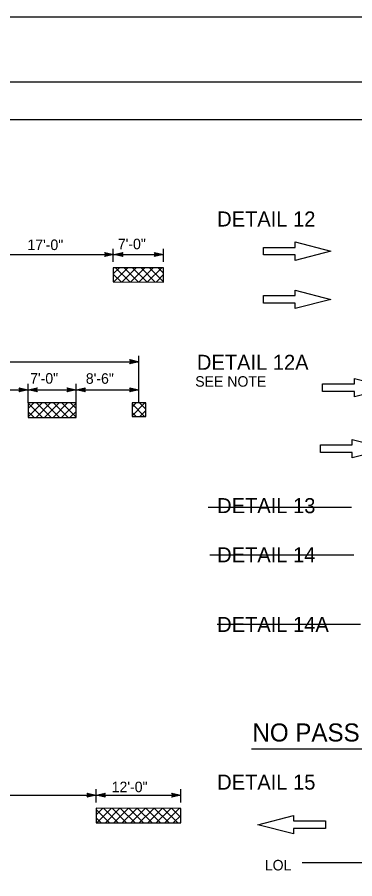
# Model space of a CAD drawing. Extents: x -893 to 867, y -474 to 712.
# Drawn here: x -520 to -295, y 139 to 712 of the extents above; entities that cross this region are included whole.
import ezdxf

# ---------------------------------------------------------------- set-up
doc = ezdxf.new("R2010")
doc.units = 0
for name, color, linetype in [('10 Sheet Format', 7, 'Continuous'), ('56 Stage 3 Anno', 7, 'Continuous'), ('57 Undefined', 7, 'Continuous'), ('60 Nongeo Data', 7, 'Continuous')]:
    doc.layers.add(name, color=color, linetype=linetype)

msp = doc.modelspace()

# ---------------------------------------------------------------- linework, layer by layer
at = {"layer": '10 Sheet Format'}
msp.add_line((-813.45, 643.96), (811.54, 643.96), dxfattribs=at)
for points in [[(-893.46, -474.04), (866.54, -474.04), (866.54, 711.96), (-893.46, 711.96)], [(-863.43, 668.96), (836.57, 668.96), (836.57, -431.04), (-863.43, -431.04)], [(-863.43, 668.96), (836.57, 668.96), (836.57, -431.04), (-863.43, -431.04)]]:
    msp.add_lwpolyline(points, close=True, dxfattribs=at)
at = {"layer": '56 Stage 3 Anno'}
for p, q in [((-456.16, 549.32), (-456.16, 558.09)), ((-422.69, 549.32), (-422.69, 558.09)), ((-537.2, 554.16), (-456.16, 554.16)), ((-461.03, 554.16), (-461.83, 555.5)), ((-461.83, 555.5), (-461.83, 555.5)), ((-461.83, 555.5), (-455.83, 554.16)), ((-455.83, 554.16), (-461.83, 552.83)), ((-461.83, 552.83), (-461.03, 554.16)), ((-461.83, 552.83), (-461.83, 552.83)), ((-461.62, 555.14), (-457.21, 554.16)), ((-457.22, 554.15), (-461.6, 553.18)), ((-458.6, 554.16), (-461.42, 553.53)), ((-461.38, 554.78), (-458.6, 554.16)), ((-461.21, 554.43), (-459.98, 554.16)), ((-459.98, 554.16), (-461.19, 553.89)), ((-456.16, 554.16), (-422.69, 554.16)), ((-455.83, 554.16), (-449.83, 555.49)), ((-455.83, 554.16), (-455.83, 554.16)), ((-449.83, 552.82), (-455.83, 554.16)), ((-455.83, 554.16), (-455.83, 554.16)), ((-450.04, 553.17), (-454.45, 554.16)), ((-454.44, 554.16), (-450.06, 555.13)), ((-453.06, 554.15), (-450.24, 554.78)), ((-450.28, 553.53), (-453.06, 554.15)), ((-451.68, 554.15), (-450.47, 554.42)), ((-450.45, 553.88), (-451.68, 554.15)), ((-449.83, 555.49), (-450.63, 554.16)), ((-450.63, 554.16), (-449.83, 552.82)), ((-449.83, 555.49), (-449.83, 555.49)), ((-449.83, 552.82), (-449.83, 552.82)), ((-427.9, 554.16), (-428.7, 555.5)), ((-428.7, 555.5), (-428.7, 555.5)), ((-428.7, 555.5), (-422.7, 554.16)), ((-422.7, 554.16), (-428.7, 552.83)), ((-428.7, 552.83), (-427.9, 554.16)), ((-428.7, 552.83), (-428.7, 552.83)), ((-428.48, 555.14), (-424.08, 554.16)), ((-424.09, 554.15), (-428.47, 553.18)), ((-425.46, 554.16), (-428.29, 553.53)), ((-428.25, 554.78), (-425.46, 554.16)), ((-428.07, 554.43), (-426.84, 554.16)), ((-426.84, 554.16), (-428.05, 553.89)), ((-422.7, 554.16), (-422.7, 554.16)), ((-439.09, 455.52), (-439.09, 486.89)), ((-668.18, 482.96), (-439.2, 482.96)), ((-444.4, 482.96), (-445.2, 484.3)), ((-445.2, 484.3), (-445.2, 484.3)), ((-445.2, 484.3), (-439.2, 482.96)), ((-439.2, 482.96), (-445.2, 481.63)), ((-445.2, 481.63), (-444.4, 482.96)), ((-445.2, 481.63), (-445.2, 481.63)), ((-444.98, 483.94), (-440.58, 482.96)), ((-440.59, 482.95), (-444.97, 481.99)), ((-441.96, 482.96), (-444.79, 482.33)), ((-444.75, 483.58), (-441.96, 482.96)), ((-444.57, 483.23), (-443.34, 482.96)), ((-443.34, 482.96), (-444.55, 482.69)), ((-439.2, 482.96), (-439.2, 482.96)), ((-595.36, 464.31), (-512.74, 464.31)), ((-517.94, 464.31), (-518.74, 465.65)), ((-518.74, 465.65), (-518.74, 465.65)), ((-518.74, 465.65), (-512.74, 464.31)), ((-512.74, 464.31), (-518.74, 462.98)), ((-518.74, 462.98), (-517.94, 464.31)), ((-518.52, 465.29), (-514.12, 464.31)), ((-514.13, 464.3), (-518.5, 463.34)), ((-515.5, 464.31), (-518.33, 463.68)), ((-518.29, 464.93), (-515.5, 464.31)), ((-518.11, 464.59), (-516.88, 464.31)), ((-516.88, 464.31), (-518.09, 464.04)), ((-512.74, 455.55), (-512.74, 468.25)), ((-512.74, 464.31), (-506.74, 465.64)), ((-512.74, 464.31), (-480.92, 464.31)), ((-512.74, 464.31), (-512.74, 464.31)), ((-506.74, 462.97), (-512.74, 464.31)), ((-512.74, 464.31), (-512.74, 464.31)), ((-506.96, 463.32), (-511.36, 464.31)), ((-511.35, 464.31), (-506.97, 465.28)), ((-509.98, 464.31), (-507.15, 464.93)), ((-507.19, 463.68), (-509.98, 464.31)), ((-508.6, 464.31), (-507.39, 464.57)), ((-507.37, 464.03), (-508.6, 464.31)), ((-506.74, 465.64), (-507.54, 464.31)), ((-507.54, 464.31), (-506.74, 462.97)), ((-506.74, 465.64), (-506.74, 465.64)), ((-486.12, 464.31), (-486.92, 465.65)), ((-486.92, 465.65), (-486.92, 465.65)), ((-486.92, 465.65), (-480.92, 464.31)), ((-480.92, 464.31), (-486.92, 462.98)), ((-486.92, 462.98), (-486.12, 464.31)), ((-486.71, 465.29), (-482.3, 464.31)), ((-482.32, 464.3), (-486.69, 463.34)), ((-483.69, 464.31), (-486.51, 463.68)), ((-486.47, 464.93), (-483.69, 464.31)), ((-486.3, 464.59), (-485.07, 464.31)), ((-485.07, 464.31), (-486.28, 464.04)), ((-480.92, 455.5), (-480.92, 468.25)), ((-480.92, 464.31), (-474.92, 465.64)), ((-480.92, 464.31), (-439.09, 464.31)), ((-480.92, 464.31), (-480.92, 464.31)), ((-474.92, 462.97), (-480.92, 464.31)), ((-480.92, 464.31), (-480.92, 464.31)), ((-475.14, 463.32), (-479.54, 464.31)), ((-479.53, 464.31), (-475.16, 465.28)), ((-478.16, 464.31), (-475.34, 464.93)), ((-475.37, 463.68), (-478.16, 464.31)), ((-476.78, 464.31), (-475.57, 464.57)), ((-475.55, 464.03), (-476.78, 464.31)), ((-474.92, 465.64), (-475.72, 464.31)), ((-475.72, 464.31), (-474.92, 462.97)), ((-474.92, 465.64), (-474.92, 465.64)), ((-444.29, 464.31), (-445.09, 465.65)), ((-445.09, 465.65), (-445.09, 465.65)), ((-445.09, 465.65), (-439.09, 464.31)), ((-439.09, 464.31), (-445.09, 462.98)), ((-445.09, 462.98), (-444.29, 464.31)), ((-444.87, 465.29), (-440.47, 464.31)), ((-440.48, 464.3), (-444.85, 463.34)), ((-441.85, 464.31), (-444.68, 463.68)), ((-444.64, 464.93), (-441.85, 464.31)), ((-444.46, 464.59), (-443.23, 464.31)), ((-443.23, 464.31), (-444.44, 464.04)), ((-439.09, 464.31), (-439.09, 464.31)), ((-518.74, 462.98), (-518.74, 462.98)), ((-506.74, 462.97), (-506.74, 462.97)), ((-486.92, 462.98), (-486.92, 462.98)), ((-474.92, 462.97), (-474.92, 462.97)), ((-445.09, 462.98), (-445.09, 462.98)), ((-639.49, 194.77), (-467.53, 194.77)), ((-472.73, 194.77), (-473.53, 196.11)), ((-473.53, 196.11), (-473.53, 196.11)), ((-473.53, 196.11), (-467.53, 194.77)), ((-467.53, 194.77), (-473.53, 193.44)), ((-473.53, 193.44), (-472.73, 194.77)), ((-473.31, 195.75), (-468.91, 194.77)), ((-468.92, 194.76), (-473.29, 193.8)), ((-470.29, 194.77), (-473.11, 194.14)), ((-473.08, 195.39), (-470.29, 194.77)), ((-472.9, 195.04), (-471.67, 194.77)), ((-471.67, 194.77), (-472.88, 194.5)), ((-467.53, 189.97), (-467.53, 198.7)), ((-467.53, 194.77), (-461.53, 196.1)), ((-467.53, 194.77), (-411.2, 194.77)), ((-467.53, 194.77), (-467.53, 194.77)), ((-461.53, 193.43), (-467.53, 194.77)), ((-467.53, 194.77), (-467.53, 194.77)), ((-461.74, 193.78), (-466.15, 194.77)), ((-466.13, 194.77), (-461.76, 195.74)), ((-464.76, 194.76), (-461.94, 195.39)), ((-461.98, 194.14), (-464.76, 194.76)), ((-463.38, 194.76), (-462.17, 195.03)), ((-462.15, 194.49), (-463.38, 194.76)), ((-461.53, 196.1), (-462.33, 194.77)), ((-462.33, 194.77), (-461.53, 193.43)), ((-461.53, 196.1), (-461.53, 196.1)), ((-416.4, 194.77), (-417.2, 196.11)), ((-417.2, 196.11), (-417.2, 196.11)), ((-417.2, 196.11), (-411.2, 194.77)), ((-411.2, 194.77), (-417.2, 193.44)), ((-417.2, 193.44), (-416.4, 194.77)), ((-416.98, 195.75), (-412.58, 194.77)), ((-412.59, 194.76), (-416.96, 193.8)), ((-413.96, 194.77), (-416.79, 194.14)), ((-416.75, 195.39), (-413.96, 194.77)), ((-416.57, 195.04), (-415.34, 194.77)), ((-415.34, 194.77), (-416.55, 194.5)), ((-411.2, 189.9), (-411.2, 198.7)), ((-411.2, 194.77), (-411.2, 194.77)), ((-473.53, 193.44), (-473.53, 193.44)), ((-461.53, 193.43), (-461.53, 193.43)), ((-417.2, 193.44), (-417.2, 193.44))]:
    msp.add_line(p, q, dxfattribs=at)
at = {"layer": '57 Undefined'}
msp.add_line((-364.12, 225.47), (-15.6, 225.47), dxfattribs=at)
at = {"layer": '60 Nongeo Data'}
for p, q in [((-335.15, 558.91), (-335.15, 562.55)), ((-335.15, 562.55), (-311.24, 556.41)), ((-356.25, 556.41), (-356.25, 558.91)), ((-356.25, 558.91), (-335.15, 558.91)), ((-356.25, 553.91), (-356.25, 556.41)), ((-311.24, 556.41), (-335.15, 550.27)), ((-335.15, 553.91), (-356.25, 553.91)), ((-335.15, 550.27), (-335.15, 553.91)), ((-335.15, 526.89), (-335.15, 530.53)), ((-335.15, 530.53), (-311.24, 524.39)), ((-356.25, 524.39), (-356.25, 526.89)), ((-356.25, 526.89), (-335.15, 526.89)), ((-356.25, 521.89), (-356.25, 524.39)), ((-335.15, 521.89), (-356.25, 521.89)), ((-311.24, 524.39), (-335.15, 518.25)), ((-335.15, 518.25), (-335.15, 521.89)), ((-295.68, 468.19), (-295.68, 471.83)), ((-295.68, 471.83), (-271.77, 465.69)), ((-316.78, 465.69), (-316.78, 468.19)), ((-316.78, 468.19), (-295.68, 468.19)), ((-316.78, 463.19), (-316.78, 465.69)), ((-271.77, 465.69), (-295.69, 459.55)), ((-295.69, 463.19), (-316.78, 463.19)), ((-295.69, 459.55), (-295.69, 463.19)), ((-297.03, 427.69), (-297.03, 431.33)), ((-297.03, 431.33), (-273.12, 425.19)), ((-318.13, 425.19), (-318.13, 427.69)), ((-318.13, 427.69), (-297.03, 427.69)), ((-318.13, 422.69), (-318.13, 425.19)), ((-273.12, 425.19), (-297.04, 419.05)), ((-297.04, 422.69), (-318.13, 422.69)), ((-297.04, 419.05), (-297.04, 422.69)), ((-392.97, 386.25), (-297.61, 386.25)), ((-391.86, 354.58), (-295.96, 354.58)), ((-387.01, 308.54), (-291.65, 308.54)), ((-360, 175.12), (-336.09, 181.26)), ((-336.09, 181.26), (-336.09, 177.62)), ((-336.09, 177.62), (-314.99, 177.62)), ((-314.99, 177.62), (-314.99, 175.12)), ((-336.09, 168.98), (-360, 175.12)), ((-314.99, 172.62), (-336.09, 172.62)), ((-336.09, 172.62), (-336.09, 168.98)), ((-314.99, 175.12), (-314.99, 172.62)), ((-330.43, 150.03), (22.59, 150.03))]:
    msp.add_line(p, q, dxfattribs=at)
for points in [[(-456.16, 545.37), (-456.17, 535.97), (-422.7, 535.92), (-422.69, 545.33)], [(-512.73, 455.55), (-512.74, 445.79), (-480.92, 445.75), (-480.91, 455.5)], [(-443.67, 455.53), (-443.68, 446.47), (-434.53, 446.46), (-434.51, 455.52)], [(-467.51, 186.04), (-467.53, 176.38), (-411.2, 176.31), (-411.19, 185.96)]]:
    msp.add_lwpolyline(points, close=True, dxfattribs=at)
for points in [[(-456.16, 541.33), (-452.12, 545.37)], [(-455.86, 535.97), (-446.47, 545.36)], [(-445.21, 535.95), (-454.63, 545.37)], [(-450.21, 535.96), (-440.82, 545.35)], [(-439.55, 535.95), (-448.96, 545.36)], [(-444.57, 535.95), (-435.17, 545.34)], [(-433.88, 535.94), (-443.3, 545.36)], [(-438.92, 535.95), (-429.52, 545.34)], [(-428.22, 535.93), (-437.64, 545.35)], [(-433.27, 535.94), (-423.87, 545.33)], [(-422.7, 536.07), (-431.97, 545.34)], [(-422.7, 541.72), (-426.31, 545.33)], [(-450.88, 535.96), (-456.16, 541.25)], [(-427.62, 535.93), (-422.7, 540.85)], [(-512.74, 446.27), (-503.48, 455.53)], [(-512.73, 451.94), (-509.13, 455.54)], [(-503.21, 445.78), (-512.73, 455.3)], [(-507.57, 445.78), (-497.83, 455.53)], [(-497.54, 445.77), (-507.31, 455.54)], [(-501.92, 445.78), (-492.18, 455.52)], [(-491.88, 445.76), (-501.65, 455.53)], [(-496.27, 445.77), (-486.53, 455.51)], [(-486.21, 445.76), (-495.98, 455.52)], [(-490.62, 445.76), (-480.91, 455.47)], [(-480.92, 446.12), (-490.32, 455.52)], [(-480.92, 451.77), (-484.65, 455.51)], [(-443.68, 447.03), (-435.19, 455.52)], [(-443.67, 452.69), (-440.84, 455.53)], [(-435.27, 446.46), (-443.67, 454.86)], [(-434.52, 451.37), (-438.68, 455.52)], [(-508.87, 445.79), (-512.73, 449.65)], [(-484.98, 445.75), (-480.92, 449.81)], [(-440.94, 446.47), (-443.68, 449.21)], [(-438.58, 446.47), (-434.52, 450.53)], [(-467.52, 181.6), (-463.08, 186.03)], [(-458.59, 176.37), (-467.51, 185.29)], [(-467.08, 176.38), (-457.43, 186.02)], [(-452.93, 176.36), (-462.6, 186.03)], [(-461.43, 176.37), (-451.79, 186.02)], [(-447.27, 176.35), (-456.93, 186.02)], [(-455.78, 176.37), (-446.14, 186.01)], [(-441.6, 176.35), (-451.27, 186.01)], [(-450.13, 176.36), (-440.49, 186)], [(-435.94, 176.34), (-445.6, 186.01)], [(-444.48, 176.35), (-434.84, 185.99)], [(-430.27, 176.33), (-439.94, 186)], [(-438.83, 176.34), (-429.19, 185.99)], [(-424.61, 176.32), (-434.27, 185.99)], [(-433.18, 176.34), (-423.54, 185.98)], [(-418.94, 176.32), (-428.61, 185.98)], [(-427.53, 176.33), (-417.89, 185.97)], [(-413.28, 176.31), (-422.95, 185.98)], [(-421.88, 176.32), (-412.24, 185.96)], [(-411.19, 179.88), (-417.28, 185.97)], [(-411.19, 185.53), (-411.62, 185.96)], [(-464.26, 176.38), (-467.52, 179.64)], [(-416.23, 176.31), (-411.19, 181.35)]]:
    msp.add_lwpolyline(points, dxfattribs=at)

# ---------------------------------------------------------------- texts
at = {"layer": '57 Undefined'}
for s, height, p in [('DETAIL 12', 10, (-387.01, 572.83)), ('17\'-0"', 7, (-513.31, 557.17)), ('7\'-0"', 7, (-453.12, 557.69)), ('DETAIL 12A', 10, (-400.5, 477.54)), ('7\'-0"', 7, (-511.5, 468.34)), ('8\'-6"', 7, (-474.41, 468.26)), ('SEE NOTE', 7, (-401.59, 466.32)), ('DETAIL 13', 10, (-387.01, 382.25)), ('DETAIL 14', 10, (-387.01, 349.58)), ('DETAIL 14A', 10, (-387.01, 303.29)), ('NO PASSING ZONES-ONE DIRECTION', 12, (-363.49, 230.45)), ('DETAIL 15', 10, (-387.01, 198.45)), ('12\'-0"', 7, (-457.2, 196.74)), ('LOL', 7, (-355.28, 144.74))]:
    msp.add_text(s, height=height, dxfattribs=at).set_placement(p)

doc.saveas('drawing.dxf')
